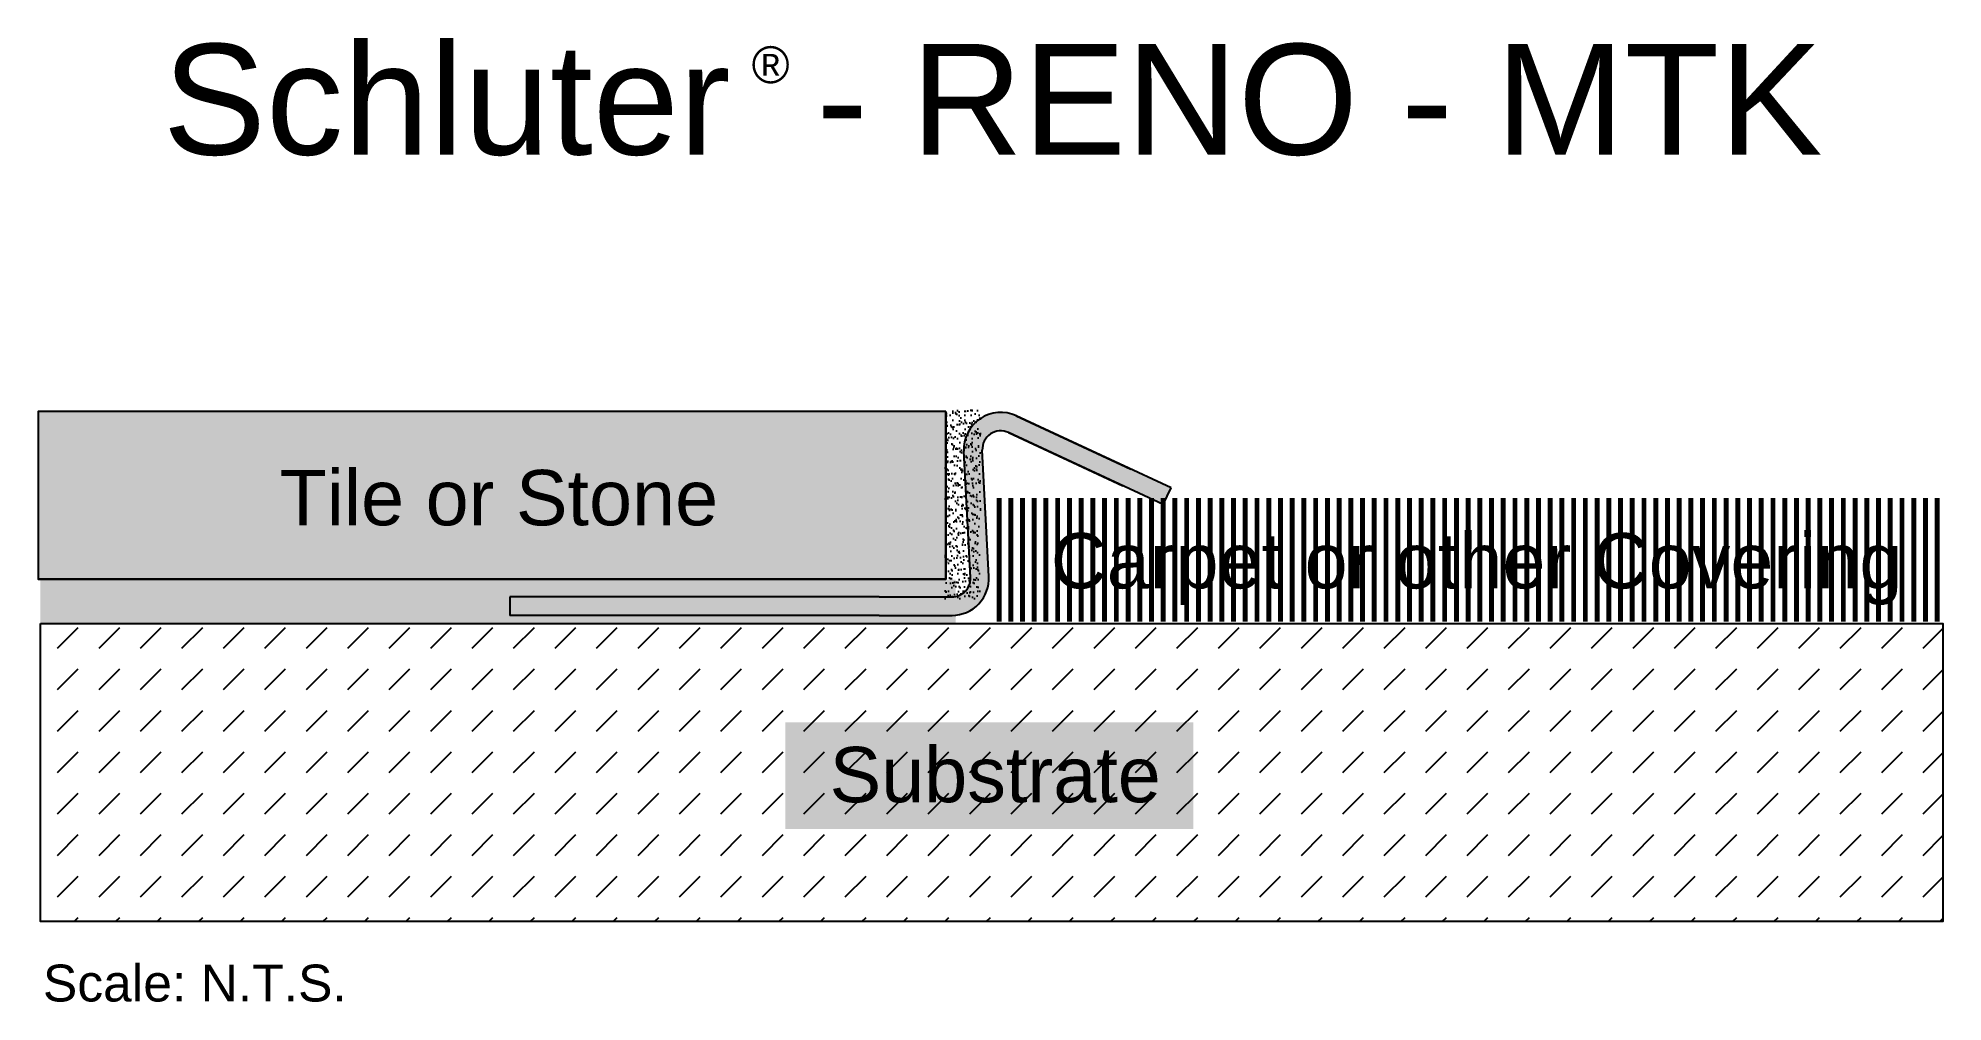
# Model space of a CAD drawing. Header units: millimetres. Extents: x 190 to 293, y 76 to 128.
import ezdxf

# ---------------------------------------------------------------- set-up
doc = ezdxf.new("R2010")
doc.units = ezdxf.units.MM
doc.linetypes.add('VONLAYER', pattern=[0])
for name, color, linetype in [('Bem', 3, 'Continuous'), ('TEXT', 7, 'Continuous'), ('var3', 7, 'Continuous'), ('var4', 7, 'Continuous')]:
    doc.layers.add(name, color=color, linetype=linetype)
doc.styles.add('ARIAL', font='ARIAL.TTF')
doc.styles.add('STYLE1', font='ARIAL.TTF')

msp = doc.modelspace()

# ---------------------------------------------------------------- hatches: boundary and pattern name
msp.add_hatch(color=253).paths.add_polyline_path([(238.96, 107.87), (189.81, 107.87), (189.81, 98.78), (238.96, 98.78)])
h = msp.add_hatch()
h.set_pattern_fill('DASH', color=256, scale=0.5, angle=45, style=0)
h.set_pattern_definition([(45, (123.5124, -23.9524), (2e-16, 2.245064), [1.5875, -1.5875])])
h.paths.add_polyline_path([(189.94, 96.37), (292.96, 96.37), (292.96, 80.22), (189.94, 80.22)])
at = {"true_color": 0xffffff}
msp.add_hatch(color=7, dxfattribs=at).paths.add_polyline_path([(230.27, 91.03), (252.37, 91.03), (252.37, 85.24), (230.27, 85.24)])
at = {"layer": 'Bem'}
msp.add_hatch(color=0, dxfattribs=at).paths.add_polyline_path([(242.77, 107.63, 0.567987), (239.93, 105.7), (240.28, 98.87, -0.428611), (239.29, 97.81), (235.34, 97.81), (215.34, 97.81), (215.34, 96.81), (235.34, 96.81), (239.28, 96.81, 0.429635), (241.28, 98.92), (240.92, 105.75, -0.569168), (242.34, 106.72), (250.72, 102.81), (251.14, 103.72)])
h = msp.add_hatch(dxfattribs=at)
h.set_pattern_fill('AR-SAND', scale=0.01, style=0)
h.paths.add_polyline_path([(238.92, 107.95), (240.85, 107.95), (240.85, 97.72), (238.92, 97.72)])
h = msp.add_hatch(dxfattribs=at)
h.set_pattern_fill('PLAST', color=1, scale=0.1, angle=90, style=0)
h.paths.add_polyline_path([(241.65, 103.18), (292.92, 103.18), (292.92, 96.48), (241.65, 96.48)])
h = msp.add_hatch(dxfattribs=at)
h.set_pattern_fill('AR-SAND', scale=0.01, style=0)
h.paths.add_polyline_path([(239.49, 98.75), (189.93, 98.75), (189.93, 96.36), (239.49, 96.36)])

# ---------------------------------------------------------------- linework, layer by layer
for p, q in [((238.96, 107.87), (238.96, 98.78)), ((238.96, 98.78), (189.81, 98.78))]:
    msp.add_line(p, q)
at = {"color": 1}
msp.add_lwpolyline([(238.96, 107.87), (189.81, 107.87), (189.81, 98.78), (238.96, 98.78)], close=True, dxfattribs=at)
msp.add_lwpolyline([(189.94, 96.37), (292.96, 96.37), (292.96, 80.22), (189.94, 80.22)], close=True)
at = {"layer": 'var3', "color": 7, "linetype": 'ByBlock'}
for p, q in [((242.78, 107.64), (248.98, 104.75)), ((242.36, 106.73), (248.55, 103.84)), ((240.3, 98.88), (239.94, 105.72)), ((241.3, 98.93), (240.94, 105.77)), ((235.36, 97.82), (215.36, 97.82)), ((215.36, 97.82), (215.36, 96.82)), ((235.36, 97.82), (239.3, 97.82)), ((235.36, 96.82), (215.36, 96.82)), ((235.36, 96.82), (239.3, 96.82))]:
    msp.add_line(p, q, dxfattribs=at)
at = {"layer": 'var3', "linetype": 'ByBlock'}
for p, q in [((251.16, 103.73), (242.78, 107.64)), ((250.74, 102.82), (242.36, 106.73)), ((250.74, 102.82), (251.16, 103.73))]:
    msp.add_line(p, q, dxfattribs=at)
at = {"layer": 'var3', "color": 7, "linetype": 'ByBlock'}
for centre, radius, start, end in [((241.94, 105.82), 2, 64.9999, 183.0001), ((241.94, 105.82), 1, 64.9999, 183.0001), ((239.3, 98.82), 2, 270, 3.0001), ((239.3, 98.82), 1, 270, 3.0001)]:
    msp.add_arc(centre, radius, start, end, dxfattribs=at)

# ---------------------------------------------------------------- texts
at = {"layer": 'TEXT', "color": 7, "linetype": 'Continuous', "style": 'STYLE1'}
msp.add_text('®', height=2, dxfattribs=at).set_placement((228.45, 125.66))
at = {"layer": 'var4', "linetype": 'VONLAYER', "style": 'ARIAL'}
for s, height, p in [('Schluter  - RENO - MTK', 6, (196.56, 121.79)), ('Tile or Stone', 3, (202.88, 101.7)), ('Carpet or other Covering', 3, (244.65, 98.28)), ('Substrate', 3, (232.67, 86.69)), ('Scale: N.T.S.', 2, (190.07, 75.89))]:
    msp.add_text(s, height=height, dxfattribs=at).set_placement(p)

doc.saveas('drawing.dxf')
